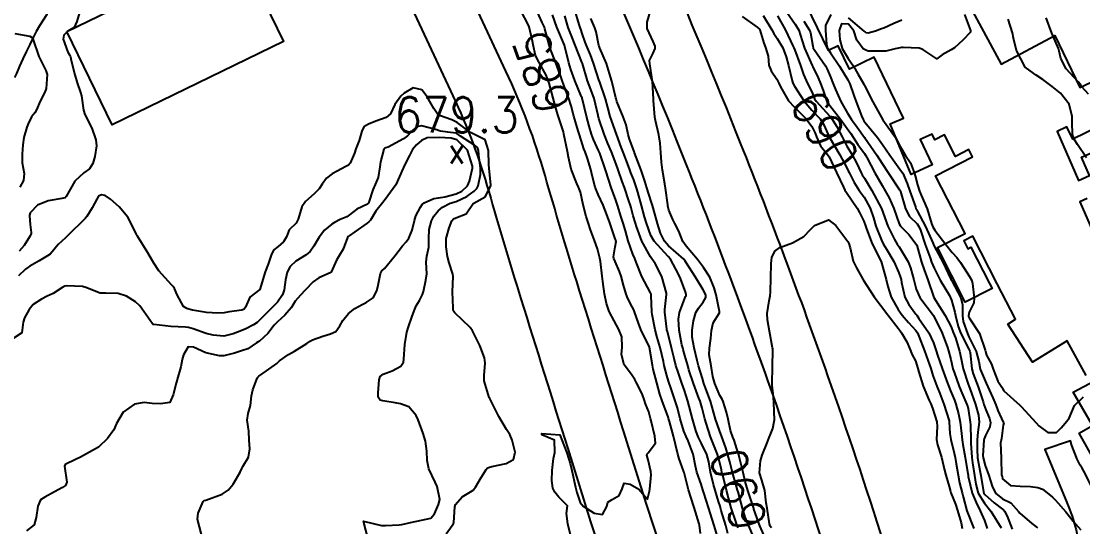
# Model space of a CAD drawing. Header units: metres. Extents: x 298520 to 308411, y 7433745 to 7450750.
# Drawn here: x 301006.2 to 301125.9, y 7443774.1 to 7443831.2 of the extents above; entities that cross this region are included whole.
import ezdxf
from ezdxf.enums import TextEntityAlignment as Align

# ---------------------------------------------------------------- set-up
doc = ezdxf.new("R2010")
doc.units = ezdxf.units.M
doc.header["$LTSCALE"] = 10
doc.linetypes.add('DASHED', pattern=[0.75, 0.5, -0.25])
for name, color, linetype in [('Area Verde e Lazer', 94, 'Continuous'), ('Cotas', 45, 'Continuous'), ('Curvas de Nivel 1m', 11, 'Continuous'), ('Curvas de Nivel 5m', 15, 'Continuous'), ('Edificações', 30, 'Continuous'), ('Pontos Cotados', 45, 'Continuous'), ('Vias Primárias', 230, 'Continuous'), ('Vias Secundárias', 230, 'DASHED')]:
    doc.layers.add(name, color=color, linetype=linetype)
doc.styles.add('Style-STANDARD', font='STANDARD.shx')

# ---------------------------------------------------------------- blocks, each defined once
blk = doc.blocks.new('ELVTXT_45')
at = {"layer": 'Pontos Cotados', "linetype": 'Continuous', "style": 'Style-STANDARD'}
for s, height, p in [('679.3', 4, (0, 4)), ('x', 3, (0, 0))]:
    blk.add_text(s, height=height, dxfattribs=at).set_placement(p, align=Align.MIDDLE_CENTER)

msp = doc.modelspace()

# ---------------------------------------------------------------- linework, layer by layer
at = {"layer": 'Area Verde e Lazer', "elevation": 683.98}
msp.add_lwpolyline([(301244.65, 7444005.75), (301236.08, 7444004.44, 0), (301223.44, 7444002.52, -0.079964), (301213.85, 7444002.6, 0.078577), (301189.51, 7444002.88, -0.017587), (301163.61, 7444000.01, 0.012035), (301150, 7443998.66, 0.378668), (301143.29, 7443991.06, -0.057498), (301138.13, 7443946.2, 0.342844), (301149.93, 7443920.55, 0.077568), (301153.36, 7443919.4, 0.010024), (301179.65, 7443915.45, 0.021064), (301218.07, 7443912.09, 0.035305), (301232.21, 7443912.45, 0.299651), (301239.1, 7443918.01, -0.016754)], format="xyb", dxfattribs=at)
at = {"layer": 'Curvas de Nivel 1m', "flags": 128}
for points, elevation in [([(301082.79, 7443773.37), (301082.68, 7443774.28), (301082.65, 7443774.44), (301082.07, 7443776.29), (301081.7, 7443777.44), (301081.44, 7443778.29), (301080.94, 7443780.24), (301080.93, 7443780.3), (301080.88, 7443780.42), (301080.38, 7443781.79), (301080.25, 7443782.31), (301079.98, 7443783.38), (301079.75, 7443784.32), (301079.3, 7443785.98), (301079.19, 7443786.33), (301079.14, 7443786.51), (301078.96, 7443787.01), (301078.47, 7443788.33), (301078.23, 7443789.09), (301077.88, 7443790.34), (301077.48, 7443791.89), (301077.38, 7443792.35), (301077.06, 7443794.34), (301077.04, 7443794.38), (301076.09, 7443796.36), (301075.81, 7443797.1), (301075.37, 7443798.38), (301075.3, 7443798.58), (301075.1, 7443798.94), (301074.61, 7443799.88), (301074.42, 7443800.38), (301074.13, 7443801.38), (301073.86, 7443802.39), (301073.68, 7443802.93), (301073.16, 7443804.03), (301073.02, 7443804.4), (301073, 7443804.57), (301073.18, 7443805.7), (301073.28, 7443806.31), (301073.26, 7443806.4), (301073.25, 7443806.45), (301073.19, 7443806.61), (301072.56, 7443808.41), (301072.2, 7443809.44), (301071.81, 7443810.41), (301071.25, 7443811.6), (301070.93, 7443812.43), (301070.6, 7443813.76), (301070.44, 7443814.43), (301070.06, 7443815.68), (301069.78, 7443816.44), (301069.65, 7443816.78), (301069.33, 7443817.74), (301069.1, 7443818.45), (301069, 7443818.79), (301068.52, 7443820.46), (301068.21, 7443821.62), (301067.96, 7443822.46), (301067.4, 7443823.96), (301067.2, 7443824.47), (301067.08, 7443824.8), (301066.48, 7443826.48), (301065.86, 7443828.08), (301065.72, 7443828.49), (301065.46, 7443829.49), (301065.26, 7443830.29), (301065.19, 7443830.49), (301064.96, 7443831.02), (301064.25, 7443832.51)], 686), ([(301084.79, 7443772.76), (301084.34, 7443774.26), (301084.12, 7443774.96), (301083.7, 7443776.27), (301083.19, 7443777.94), (301083.08, 7443778.28), (301082.86, 7443778.92), (301082.4, 7443780.28), (301082.24, 7443780.94), (301081.98, 7443782.29), (301081.4, 7443783.81), (301081.17, 7443784.3), (301080.93, 7443784.91), (301080.52, 7443786.31), (301080.19, 7443787.54), (301079.96, 7443788.32), (301079.42, 7443789.9), (301079.27, 7443790.33), (301079.21, 7443790.53), (301079.01, 7443791.18), (301078.7, 7443792.33), (301078.61, 7443792.75), (301078.26, 7443794.34), (301077.92, 7443795.48), (301077.68, 7443796.34), (301077.36, 7443798.08), (301077.33, 7443798.35), (301077.23, 7443800.23), (301077.22, 7443800.35), (301077.12, 7443800.59), (301076.17, 7443802.36), (301075.55, 7443803.98), (301075.39, 7443804.37), (301075.17, 7443804.88), (301074.65, 7443806.38), (301074.33, 7443807.5), (301074.07, 7443808.39), (301073.87, 7443809.04), (301073.44, 7443810.4), (301073.24, 7443810.96), (301072.71, 7443812.41), (301072.46, 7443813.22), (301072.08, 7443814.41), (301071.44, 7443816.29), (301071.39, 7443816.42), (301071.31, 7443816.59), (301070.73, 7443817.83), (301070.51, 7443818.43), (301070.24, 7443819.33), (301069.93, 7443820.44), (301069.49, 7443822.34), (301069.46, 7443822.45), (301069.44, 7443822.51), (301069.38, 7443822.64), (301068.62, 7443824.46), (301068.18, 7443825.71), (301067.96, 7443826.46), (301067.45, 7443828.47), (301066.58, 7443830.48), (301066.1, 7443831.88)], 687), ([(301087.04, 7443773.99), (301086.95, 7443774.23), (301086.81, 7443774.59), (301086.27, 7443776.24), (301085.97, 7443777.37), (301085.75, 7443778.25), (301085.35, 7443779.77), (301085.22, 7443780.25), (301085.16, 7443780.53), (301084.9, 7443781.64), (301084.72, 7443782.26), (301084.6, 7443782.57), (301083.91, 7443784.27), (301083.43, 7443785.79), (301083.3, 7443786.28), (301082.97, 7443787.5), (301082.75, 7443788.28), (301082.63, 7443788.64), (301082.01, 7443790.29), (301081.5, 7443791.81), (301081.36, 7443792.3), (301081.03, 7443793.43), (301080.84, 7443794.1), (301080.79, 7443794.3), (301080.71, 7443794.65), (301080.4, 7443796.31), (301080.32, 7443797.54), (301080.42, 7443798.31), (301081.11, 7443800.11), (301081.18, 7443800.23), (301081.2, 7443800.3), (301081.12, 7443800.63), (301080.48, 7443802.31), (301080.03, 7443803.2), (301079.41, 7443804.33), (301079.17, 7443804.62), (301077.59, 7443806.35), (301077.2, 7443806.98), (301076.7, 7443808.36), (301076.47, 7443809.1), (301076.15, 7443810.36), (301075.74, 7443811.88), (301075.59, 7443812.37), (301075.27, 7443813.26), (301074.96, 7443814.06), (301074.84, 7443814.38), (301074.58, 7443815.09), (301074.08, 7443816.39), (301073.87, 7443816.95), (301073.33, 7443818.4), (301072.62, 7443820.41), (301072.36, 7443821.42), (301072.1, 7443822.41), (301071.4, 7443824.39), (301071.39, 7443824.41), (301071.39, 7443824.44), (301070.73, 7443826.43), (301070.38, 7443827.37), (301069.93, 7443828.44), (301069.8, 7443828.79), (301069.47, 7443829.76), (301069.29, 7443830.26), (301069.23, 7443830.44), (301069.11, 7443830.81), (301068.61, 7443832.45)], 689), ([(301090.11, 7443772.87), (301089.51, 7443774.2), (301088.83, 7443776.1), (301088.8, 7443776.21), (301088.78, 7443776.27), (301088.14, 7443778.22), (301087.85, 7443779.23), (301087.61, 7443780.22), (301087.21, 7443781.91), (301087.13, 7443782.23), (301086.91, 7443782.9), (301086.58, 7443783.89), (301086.46, 7443784.24), (301086.2, 7443784.97), (301085.91, 7443786.25), (301085.75, 7443787.03), (301085.36, 7443788.25), (301085.23, 7443788.51), (301084.98, 7443788.93), (301084.42, 7443790.27), (301084.2, 7443791.08), (301083.99, 7443792.27), (301083.78, 7443793.53), (301083.81, 7443794.27), (301083.98, 7443795.35), (301084.05, 7443796.27), (301084.24, 7443797.11), (301084.93, 7443798.26), (301084.95, 7443798.41), (301084.56, 7443800.27), (301084.33, 7443801.06), (301083.87, 7443802.27), (301083.15, 7443803.39), (301082.47, 7443804.29), (301081.19, 7443805.78), (301080.8, 7443806.31), (301080.36, 7443807.47), (301079.92, 7443808.32), (301079.67, 7443808.78), (301079.23, 7443809.86), (301079.12, 7443810.33), (301079.1, 7443810.46), (301078.86, 7443812.33), (301078.77, 7443812.83), (301078.52, 7443814.34), (301078.4, 7443815.24), (301078.34, 7443816.34), (301078.27, 7443817.39), (301078.1, 7443818.34), (301077.72, 7443819.97), (301077.66, 7443820.35), (301077.51, 7443822.22), (301077.51, 7443822.35), (301077.4, 7443824.35), (301077.07, 7443826.35), (301077.06, 7443826.73), (301077.44, 7443827.49), (301077.7, 7443828.1), (301077.69, 7443828.35), (301077.46, 7443828.88), (301076.78, 7443830.36), (301076.8, 7443831.04), (301077.16, 7443832.35)], 691), ([(301092.52, 7443832.17), (301093.48, 7443830.85), (301093.88, 7443830.15), (301094.27, 7443828.95), (301094.52, 7443828.14), (301095.4, 7443826.15), (301095.41, 7443826.13), (301095.42, 7443826.1), (301096.07, 7443824.79), (301096.35, 7443824.13), (301096.62, 7443823.35), (301097.06, 7443822.11), (301097.38, 7443821.64), (301098.6, 7443820.1), (301099.34, 7443819.04), (301099.74, 7443818.49), (301100.02, 7443818.08), (301100.53, 7443817.27), (301101.31, 7443816.22), (301101.41, 7443816.06), (301101.56, 7443815.8), (301102.46, 7443814.05), (301103.27, 7443812.64), (301103.62, 7443812.04), (301104.07, 7443811.22), (301104.62, 7443810.03), (301105.22, 7443808.31), (301105.3, 7443808.11), (301105.37, 7443808.02), (301106.28, 7443807.08), (301107.14, 7443805.99), (301107.19, 7443805.88), (301107.74, 7443803.98), (301108.04, 7443803.09), (301108.43, 7443801.98), (301109.11, 7443799.97), (301110.41, 7443797.96), (301111.08, 7443796.68), (301111.27, 7443796.15), (301111.35, 7443795.95), (301111.56, 7443795.45), (301112.02, 7443793.94), (301112.19, 7443793.08), (301112.42, 7443791.93), (301113, 7443790.21), (301113.11, 7443789.92), (301113.18, 7443789.73), (301113.81, 7443787.91), (301114.17, 7443786.7), (301114.23, 7443785.91), (301114.07, 7443784.78), (301114, 7443783.91), (301113.99, 7443782.83), (301114.05, 7443781.91), (301114.31, 7443780.48), (301114.41, 7443779.9), (301114.7, 7443778.06), (301114.74, 7443777.9), (301114.85, 7443777.74), (301115.93, 7443776.8), (301116.84, 7443776.1), (301116.97, 7443776.01), (301117.09, 7443775.88), (301117.39, 7443775.31), (301117.95, 7443773.86)], 688), ([(301097.5, 7443831.92), (301096.91, 7443830.69), (301096.89, 7443830.12), (301097.01, 7443828.56), (301097.14, 7443828.11), (301097.45, 7443827.6), (301098.46, 7443826.1), (301099.41, 7443824.54), (301099.56, 7443824.25), (301099.63, 7443824.09), (301100.09, 7443822.78), (301100.37, 7443822.08), (301100.95, 7443820.47), (301101.15, 7443820.06), (301101.23, 7443819.94), (301101.35, 7443819.79), (301102.75, 7443818.05), (301103.32, 7443817.25), (301104.15, 7443816.03), (301105.29, 7443814.48), (301105.48, 7443814.22), (301105.6, 7443814.02), (301106.11, 7443812.84), (301106.4, 7443812), (301107.03, 7443810.2), (301107.1, 7443809.99), (301107.15, 7443809.9), (301107.23, 7443809.78), (301108.18, 7443807.98), (301109, 7443806.17), (301109.07, 7443805.97), (301109.19, 7443805.71), (301110.13, 7443803.96), (301111.04, 7443802.05), (301111.1, 7443801.95), (301111.14, 7443801.87), (301112.16, 7443799.93), (301112.34, 7443799.16), (301112.35, 7443797.93), (301112.44, 7443797.28), (301112.9, 7443795.92), (301113.07, 7443795.56), (301113.9, 7443793.91), (301114.18, 7443792.76), (301114.35, 7443791.91), (301115, 7443790.3), (301115.2, 7443789.9), (301115.78, 7443788.68), (301116.09, 7443787.88), (301116.34, 7443787.25), (301116.95, 7443785.92), (301116.98, 7443785.87), (301116.99, 7443785.84), (301116.95, 7443785.58), (301116.74, 7443784.06), (301116.69, 7443783.87), (301116.63, 7443783.59), (301116.7, 7443781.87), (301116.76, 7443779.98), (301116.8, 7443779.87), (301116.81, 7443779.81), (301116.87, 7443779.51), (301117.76, 7443778.76), (301118.86, 7443778.71), (301120.03, 7443778.67), (301120.86, 7443778.53), (301121.38, 7443778.34), (301122.1, 7443777.81), (301122.5, 7443777.45), (301122.85, 7443777.12), (301124, 7443775.79), (301124.82, 7443774.73), (301125.7, 7443773.77)], 686), ([(301085.9, 7443773.35), (301085.66, 7443774.25), (301085.14, 7443775.94), (301085.04, 7443776.26), (301085, 7443776.42), (301084.84, 7443776.97), (301084.44, 7443778.26), (301084.25, 7443778.88), (301083.91, 7443780.27), (301083.74, 7443781.43), (301083.5, 7443782.27), (301082.92, 7443783.51), (301082.52, 7443784.28), (301082.26, 7443784.96), (301081.89, 7443786.29), (301081.54, 7443787.73), (301081.38, 7443788.3), (301080.99, 7443789.49), (301080.71, 7443790.3), (301080.27, 7443791.56), (301080.03, 7443792.31), (301079.82, 7443793.11), (301079.54, 7443794.32), (301079.07, 7443796.14), (301079.02, 7443796.33), (301079.01, 7443796.4), (301078.78, 7443798.33), (301078.78, 7443798.65), (301078.98, 7443800.33), (301078.98, 7443800.47), (301078.43, 7443802.34), (301077.67, 7443803.84), (301077.31, 7443804.35), (301077.17, 7443804.56), (301076.18, 7443806.36), (301075.57, 7443808.01), (301075.46, 7443808.37), (301075.22, 7443809.22), (301074.97, 7443810.11), (301074.89, 7443810.38), (301074.72, 7443810.9), (301074.22, 7443812.39), (301073.97, 7443813.09), (301073.51, 7443814.4), (301073.29, 7443815.02), (301072.76, 7443816.41), (301072.35, 7443817.38), (301071.94, 7443818.41), (301071.35, 7443820.17), (301071.29, 7443820.36), (301071.27, 7443820.42), (301071.25, 7443820.53), (301070.8, 7443822.43), (301070.42, 7443823.46), (301070.04, 7443824.44), (301069.49, 7443826.39), (301069.47, 7443826.45), (301069.46, 7443826.48), (301069.43, 7443826.54), (301068.67, 7443828.46), (301068.33, 7443829.33), (301067.88, 7443830.46), (301067.49, 7443831.79)], 688), ([(301087.5, 7443831.7), (301089.2, 7443830.49), (301089.47, 7443830.26), (301089.5, 7443830.21), (301089.94, 7443828.68), (301090.14, 7443828.2), (301090.43, 7443827.21), (301090.52, 7443826.19), (301090.78, 7443825.55), (301091.41, 7443824.61), (301091.63, 7443824.18), (301091.82, 7443823.75), (301092.72, 7443822.17), (301093.37, 7443821.5), (301094.71, 7443820.15), (301095.34, 7443819.27), (301095.75, 7443818.54), (301095.9, 7443818.13), (301096.32, 7443817.12), (301097.13, 7443816.11), (301097.31, 7443815.86), (301098.14, 7443814.1), (301098.92, 7443812.44), (301099.09, 7443812.09), (301099.26, 7443811.84), (301100.48, 7443810.07), (301100.75, 7443809.59), (301101.22, 7443808.6), (301101.42, 7443808.06), (301101.52, 7443807.75), (301102.16, 7443806.05), (301103.16, 7443804.04), (301103.75, 7443802.03), (301103.93, 7443801.24), (301104.32, 7443800.03), (301105.1, 7443798.62), (301105.35, 7443798.27), (301105.54, 7443798.01), (301106.24, 7443797.16), (301107.08, 7443796.25), (301107.26, 7443795.99), (301107.43, 7443795.63), (301108.06, 7443793.98), (301108.63, 7443792.37), (301108.76, 7443791.97), (301109.01, 7443791.2), (301109.45, 7443789.97), (301109.78, 7443789.16), (301110.26, 7443787.96), (301110.84, 7443786.07), (301110.86, 7443785.95), (301110.93, 7443784.62), (301111.03, 7443783.95), (301111.4, 7443782.43), (301111.51, 7443781.94), (301111.63, 7443781.2), (301111.85, 7443779.94), (301112.02, 7443779.08), (301112.3, 7443777.93), (301112.42, 7443777.49), (301112.82, 7443775.92), (301112.83, 7443775.9), (301113.61, 7443773.91)], 691), ([(301091.5, 7443831.77), (301092.4, 7443830.17), (301093.23, 7443828.39), (301093.33, 7443828.16), (301093.45, 7443827.89), (301094.07, 7443826.15), (301094.42, 7443825.15), (301094.87, 7443824.15), (301095.39, 7443823.11), (301095.67, 7443822.42), (301095.85, 7443822.13), (301097.36, 7443820.48), (301097.66, 7443820.11), (301098.13, 7443819.32), (301098.76, 7443818.1), (301099.32, 7443817.05), (301099.68, 7443816.45), (301099.91, 7443816.08), (301100.41, 7443815.19), (301100.91, 7443814.07), (301101.04, 7443813.82), (301101.28, 7443813.44), (301102.12, 7443812.05), (301103.23, 7443810.04), (301103.94, 7443808.03), (301104.69, 7443806.53), (301104.99, 7443806.02), (301105.19, 7443805.7), (301106.21, 7443804), (301106.5, 7443803.35), (301106.87, 7443801.99), (301107.13, 7443800.94), (301107.55, 7443799.99), (301109.09, 7443797.97), (301110.04, 7443795.96), (301110.65, 7443794.35), (301110.78, 7443793.95), (301111.03, 7443792.99), (301111.22, 7443792.14), (301111.27, 7443791.95), (301111.39, 7443791.57), (301111.98, 7443789.94), (301112.27, 7443789.22), (301112.85, 7443787.92), (301112.88, 7443787.83), (301112.97, 7443787.45), (301113.22, 7443785.92), (301113.24, 7443785.62), (301113.28, 7443783.92), (301113.29, 7443783.54), (301113.4, 7443781.92), (301113.47, 7443781.33), (301113.7, 7443779.91), (301113.84, 7443778.93), (301114.13, 7443777.91), (301114.84, 7443776.76), (301115.53, 7443775.89), (301116.71, 7443773.98)], 689), ([(301094.46, 7443831.17), (301095.08, 7443830.14), (301095.19, 7443829.86), (301095.46, 7443828.36), (301095.52, 7443828.13), (301095.62, 7443827.96), (301096.88, 7443826.12), (301097.07, 7443825.76), (301097.41, 7443824.96), (301097.78, 7443824.11), (301098.04, 7443823.46), (301098.62, 7443822.1), (301099.36, 7443820.79), (301099.83, 7443820.08), (301100.47, 7443819.2), (301101.3, 7443818.06), (301101.32, 7443818.04), (301101.33, 7443818.02), (301102.69, 7443816.05), (301103.29, 7443815.11), (301103.99, 7443814.03), (301105.26, 7443812.13), (301105.3, 7443812.06), (301105.31, 7443812.02), (301105.34, 7443811.94), (301105.93, 7443810.01), (301106.36, 7443809.14), (301107.22, 7443808.29), (301107.44, 7443807.99), (301107.6, 7443807.6), (301108.15, 7443805.98), (301108.69, 7443804.45), (301108.86, 7443803.97), (301109.16, 7443803.29), (301109.84, 7443801.96), (301110.87, 7443800.2), (301111, 7443799.95), (301111.11, 7443799.7), (301111.49, 7443798.34), (301111.57, 7443797.94), (301111.86, 7443796.72), (301112.16, 7443795.93), (301113.05, 7443794.17), (301113.17, 7443793.92), (301113.21, 7443793.75), (301113.4, 7443791.92), (301113.54, 7443791.39), (301114.1, 7443789.91), (301114.67, 7443788.21), (301114.77, 7443787.9), (301114.97, 7443787.32), (301115.38, 7443786.32), (301115.5, 7443785.89), (301115.44, 7443785.4), (301114.93, 7443784.43), (301114.78, 7443784.04), (301114.76, 7443783.9), (301114.65, 7443782.15), (301114.67, 7443781.9), (301114.89, 7443781.03), (301115.32, 7443779.89), (301115.69, 7443778.71), (301116.06, 7443777.89), (301116.85, 7443777.26), (301117.79, 7443776.82), (301118.67, 7443775.85), (301118.83, 7443775.63), (301120.17, 7443774.48), (301120.81, 7443773.98)], 687), ([(301105.49, 7443831.27), (301104.61, 7443830.91), (301103.48, 7443830.39), (301103.22, 7443830.3), (301102.55, 7443830.05), (301101.7, 7443829.83), (301101.47, 7443829.84), (301101.36, 7443829.95), (301101.27, 7443830.06), (301099.49, 7443831.53)], 686), ([(301126.57, 7443822.94), (301125.81, 7443823.77), (301125.64, 7443824.01), (301125.41, 7443824.32), (301124.03, 7443825.79), (301123.44, 7443826.96), (301123.26, 7443827.8), (301123.16, 7443828.1), (301122.43, 7443829.81), (301121.79, 7443831.53)], 686), ([(301005.46, 7443829.76), (301007.15, 7443829.49), (301007.45, 7443829.3), (301007.52, 7443829.18), (301007.55, 7443829.08), (301008.19, 7443827.17), (301008.98, 7443825.59), (301009.11, 7443825.16), (301008.99, 7443823.56), (301008.86, 7443823.17), (301008.33, 7443822.14), (301007.91, 7443821.18), (301007.72, 7443820.82), (301007.35, 7443820.36), (301006.96, 7443819.57), (301006.84, 7443819.19), (301006.49, 7443818.03), (301006.37, 7443817.2), (301006.32, 7443816.18), (301006.32, 7443815.2), (301006.51, 7443813.97), (301006.44, 7443813.2), (301006.03, 7443812.42)], 686), ([(301054.1, 7443773.32), (301054.81, 7443774.25), (301054.95, 7443774.47), (301054.98, 7443774.61), (301055.08, 7443776.36), (301055.17, 7443776.61), (301055.94, 7443777.5), (301056.85, 7443778.05), (301057.18, 7443778.26), (301057.41, 7443778.58), (301057.95, 7443779.5), (301058.64, 7443780.57), (301058.74, 7443780.72), (301058.89, 7443780.81), (301059.25, 7443780.93), (301060.89, 7443781.27), (301061.72, 7443781.7), (301061.91, 7443782.53), (301061.58, 7443783.87), (301061.28, 7443784.54), (301060.93, 7443785.09), (301060.07, 7443786.55), (301059.7, 7443787.3), (301059.03, 7443788.57), (301058.97, 7443788.69), (301058.42, 7443790.58), (301058.39, 7443791.19), (301058.52, 7443792.58), (301058.43, 7443793.17), (301057.92, 7443794.58), (301057.07, 7443796.24), (301056.81, 7443796.59), (301055.09, 7443798.25), (301054.93, 7443798.45), (301054.9, 7443798.61), (301054.9, 7443798.81), (301054.82, 7443800.61), (301054.89, 7443802.36), (301054.86, 7443802.61), (301054.44, 7443803.91), (301054.28, 7443804.62), (301054.1, 7443805.71), (301054.1, 7443806.63), (301054.44, 7443807.86), (301054.74, 7443808.62), (301054.95, 7443808.88), (301055.22, 7443808.99), (301056.39, 7443809.43), (301057.16, 7443810.59), (301057.21, 7443810.63), (301057.24, 7443810.65), (301058.5, 7443811.33), (301059.16, 7443812.57), (301059.17, 7443812.67), (301058.95, 7443814.57), (301058.92, 7443814.94), (301058.89, 7443816.57), (301058.51, 7443817.76), (301057.33, 7443818.37), (301056.88, 7443818.59), (301055.34, 7443819.72), (301054.75, 7443820.03), (301053.35, 7443820.54), (301053.19, 7443820.64), (301052.71, 7443821.3), (301051.96, 7443822.65), (301051.39, 7443823.43), (301050.41, 7443823.65), (301049.39, 7443823.05), (301048.99, 7443822.69), (301048.32, 7443821.75), (301047.83, 7443820.7), (301047.35, 7443820.3), (301046.2, 7443819.87), (301045.35, 7443819.54), (301044.85, 7443819.23), (301044.61, 7443818.74), (301044.3, 7443817.72), (301043.94, 7443816.75), (301043.79, 7443816.27), (301043.29, 7443815.13), (301043.11, 7443814.93), (301042.81, 7443814.76), (301041.81, 7443814.25), (301041.27, 7443813.95), (301040.61, 7443813.45), (301040.15, 7443812.79), (301039.8, 7443812.25), (301039.25, 7443811.68), (301038.24, 7443810.82), (301037.83, 7443810.22), (301037.44, 7443808.83), (301037.21, 7443808.36), (301036.41, 7443807.62), (301036.1, 7443806.84), (301035.76, 7443806.27), (301035.18, 7443805.74), (301034.68, 7443805.35), (301034.43, 7443804.86), (301034.03, 7443803.75), (301033.69, 7443802.87), (301033.12, 7443800.88), (301031.97, 7443800.03), (301031.48, 7443798.9), (301031.32, 7443798.66), (301031.09, 7443798.56), (301029.65, 7443798.35), (301029.09, 7443798.24), (301028.36, 7443798.21), (301027.09, 7443798.29), (301025.52, 7443798.54), (301025.09, 7443798.66), (301024.86, 7443798.74), (301024.51, 7443798.98), (301023.8, 7443800.3), (301023.5, 7443800.99), (301023.34, 7443801.21), (301023.13, 7443801.43), (301021.71, 7443803.01), (301021.15, 7443803.86), (301020.49, 7443805.03), (301019.31, 7443806.92), (301019.23, 7443807.04), (301019.19, 7443807.11), (301018.56, 7443808.41), (301018.2, 7443809.06), (301017.23, 7443810.23), (301016.26, 7443811.08), (301015.65, 7443811.49), (301015.25, 7443811.57), (301014.92, 7443811.42), (301014.71, 7443811.1), (301014.21, 7443810.11), (301013.61, 7443809.11), (301013.42, 7443808.9), (301013.21, 7443808.71), (301011.61, 7443807.13), (301011.19, 7443806.73), (301010.36, 7443805.97), (301009.7, 7443805.15), (301009.45, 7443804.88), (301009.17, 7443804.68), (301008.22, 7443804.11), (301007.15, 7443803.52), (301006.94, 7443803.39), (301006.69, 7443803.19), (301005.89, 7443802.44)], 684), ([(301045.32, 7443772.72), (301044.81, 7443774.73), (301046.81, 7443774.25), (301047.26, 7443774.25), (301048.81, 7443774.32), (301049.11, 7443774.38), (301050.43, 7443774.67), (301050.81, 7443774.73), (301052.38, 7443775.08), (301052.82, 7443775.57), (301053.26, 7443776.63), (301053.4, 7443777.19), (301053.11, 7443778.64), (301052.86, 7443779.14), (301052.17, 7443780.65), (301051.97, 7443781.58), (301051.94, 7443782.65), (301051.79, 7443783.77), (301051.54, 7443784.65), (301050.95, 7443786.18), (301050.73, 7443786.66), (301049.92, 7443787.64), (301048.97, 7443788), (301048.37, 7443788.1), (301046.97, 7443788.31), (301046.67, 7443788.41), (301046.46, 7443788.72), (301046.46, 7443789.23), (301046.57, 7443790.71), (301046.66, 7443791.06), (301047.01, 7443791.35), (301048.01, 7443791.7), (301049.02, 7443792.25), (301049.3, 7443792.69), (301049.35, 7443793.01), (301049.45, 7443794.68), (301049.69, 7443796.06), (301049.86, 7443796.68), (301050.29, 7443797.88), (301050.58, 7443798.67), (301050.73, 7443799.03), (301051.11, 7443799.64), (301051.46, 7443800.32), (301051.56, 7443800.66), (301051.84, 7443801.95), (301051.93, 7443802.65), (301051.85, 7443803.96), (301051.94, 7443804.65), (301052.17, 7443805.66), (301052.15, 7443806.65), (301052.19, 7443807.66), (301052.45, 7443808.65), (301052.72, 7443809.15), (301053.23, 7443809.77), (301053.69, 7443810.18), (301054.56, 7443810.62), (301055.25, 7443810.83), (301056.46, 7443811.38), (301057.26, 7443812), (301057.56, 7443812.29), (301057.72, 7443812.59), (301057.99, 7443813.87), (301057.98, 7443814.58), (301057.81, 7443816.09), (301057.78, 7443816.58), (301057.66, 7443816.93), (301057.32, 7443817.19), (301055.73, 7443818.2), (301055.33, 7443818.49), (301055.25, 7443818.53), (301054.31, 7443818.63), (301053.47, 7443818.77), (301053.33, 7443818.81), (301053.06, 7443818.92), (301051.34, 7443819.37), (301050.77, 7443819.24), (301050.18, 7443818.67), (301049.77, 7443818.24), (301049.32, 7443817.88), (301047.58, 7443816.97), (301047.31, 7443816.86), (301047.21, 7443816.82), (301047.08, 7443816.71), (301046.7, 7443815.31), (301046.65, 7443814.72), (301046.45, 7443813.54), (301046.11, 7443812.72), (301045.84, 7443812.14), (301045.4, 7443810.73), (301045.35, 7443810.62), (301045.24, 7443810.52), (301044.04, 7443809.94), (301043.22, 7443809.32), (301042.9, 7443809.08), (301042.16, 7443808.77), (301041.52, 7443808.46), (301041.21, 7443808.27), (301040.4, 7443807.59), (301039.79, 7443806.79), (301039.56, 7443806.43), (301039.18, 7443805.79), (301038.78, 7443805.19), (301038.32, 7443804.81), (301037.16, 7443804.08), (301036.52, 7443803.47), (301036.17, 7443802.84), (301035.99, 7443801.99), (301035.86, 7443800.84), (301035.67, 7443800.29), (301035.1, 7443799.47), (301034.8, 7443799.15), (301034.5, 7443798.86), (301033.08, 7443797.42), (301032.79, 7443797.16), (301032.38, 7443796.89), (301031.51, 7443796.45), (301031.07, 7443796.26), (301030.1, 7443795.87), (301029.06, 7443795.62), (301027.85, 7443795.73), (301027.06, 7443795.94), (301025.57, 7443796.46), (301025.07, 7443796.59), (301024.71, 7443796.62), (301023.07, 7443796.72), (301021.16, 7443796.93), (301021.07, 7443796.95), (301020.99, 7443797.02), (301020.72, 7443797.38), (301019.56, 7443799.04), (301019.1, 7443799.48), (301018.05, 7443800.12), (301017.11, 7443800.45), (301015.72, 7443800.48), (301015.11, 7443800.49), (301013.48, 7443801.11), (301013.12, 7443801.23), (301011.3, 7443801.31), (301011.12, 7443801.27), (301011.04, 7443801.23), (301010.88, 7443801.14), (301009.81, 7443800.45), (301009.11, 7443800.12), (301008.48, 7443799.79), (301007.54, 7443799.18), (301007.09, 7443798.65), (301006.57, 7443797.7), (301006.43, 7443797.2), (301006.28, 7443795.98), (301005.05, 7443795.21)], 683), ([(301026.51, 7443773.23), (301026.09, 7443774.96), (301026.15, 7443775.63), (301026.73, 7443776.95), (301026.77, 7443777.02), (301026.83, 7443777.07), (301027, 7443777.11), (301028.84, 7443777.79), (301029.52, 7443778.24), (301030.09, 7443778.91), (301030.37, 7443779.39), (301030.87, 7443780.26), (301031.08, 7443780.7), (301031.19, 7443780.9), (301031.82, 7443781.96), (301031.97, 7443782.89), (301031.91, 7443783.89), (301031.85, 7443784.89), (301031.69, 7443786.15), (301031.78, 7443786.89), (301032.07, 7443787.78), (301032.17, 7443788.89), (301032.31, 7443789.56), (301032.8, 7443790.88), (301032.87, 7443791.01), (301033.01, 7443791.12), (301033.86, 7443791.72), (301035.02, 7443792.53), (301035.18, 7443792.69), (301035.33, 7443792.85), (301036.33, 7443793.54), (301037.03, 7443793.93), (301038.39, 7443794.81), (301038.78, 7443795.07), (301039.05, 7443795.2), (301040.21, 7443795.63), (301041.06, 7443795.88), (301041.69, 7443796.14), (301042.14, 7443796.77), (301042.45, 7443797.39), (301043.09, 7443798.19), (301043.8, 7443798.75), (301044.63, 7443799.21), (301045.1, 7443799.41), (301045.88, 7443799.96), (301046.29, 7443800.72), (301046.46, 7443801.39), (301046.72, 7443802.71), (301046.88, 7443802.98), (301047.15, 7443803.27), (301048.32, 7443804.69), (301048.69, 7443805.17), (301049.18, 7443805.8), (301049.6, 7443806.26), (301049.89, 7443806.67), (301050.27, 7443807.6), (301050.53, 7443808.67), (301050.69, 7443809.2), (301051.24, 7443810.17), (301051.43, 7443810.47), (301051.64, 7443810.66), (301052.74, 7443811.15), (301053.25, 7443811.25), (301053.98, 7443811.36), (301055.25, 7443811.67), (301055.89, 7443811.97), (301056.52, 7443812.6), (301056.76, 7443813.11), (301057.07, 7443814.59), (301057.08, 7443814.8), (301056.52, 7443816.6), (301055.32, 7443817.76), (301054.68, 7443817.97), (301053.33, 7443818.05), (301051.97, 7443818.01), (301051.32, 7443817.72), (301050.77, 7443817.21), (301050.33, 7443816.67), (301049.97, 7443816.01), (301049.31, 7443814.68), (301049.31, 7443814.66), (301049.28, 7443814.57), (301048.45, 7443812.69), (301047.25, 7443811.04), (301047.1, 7443810.85), (301046.99, 7443810.71), (301046.2, 7443809.74), (301045.57, 7443808.73), (301045.41, 7443808.53), (301045.21, 7443808.39), (301043.83, 7443807.38), (301043.19, 7443806.95), (301043.08, 7443806.87), (301043, 7443806.76), (301042.5, 7443805.44), (301042.1, 7443804.77), (301041.74, 7443804.19), (301041.14, 7443802.85), (301041.11, 7443802.81), (301041.05, 7443802.78), (301039.74, 7443802.19), (301039.13, 7443801.77), (301038.23, 7443800.81), (301037.69, 7443800.25), (301037.1, 7443799.57), (301036.82, 7443799.11), (301036.64, 7443798.83), (301035.92, 7443798), (301035.08, 7443797.23), (301034.73, 7443796.86), (301033.99, 7443795.93), (301033.05, 7443795.07), (301032.92, 7443795), (301032.72, 7443794.88), (301031.75, 7443794.18), (301031.04, 7443793.96), (301030.24, 7443793.71), (301029.03, 7443793.42), (301028.55, 7443793.41), (301027.03, 7443793.74), (301025.64, 7443794.37), (301025.04, 7443794.43), (301024.5, 7443793.51), (301024.36, 7443792.98), (301024.21, 7443792.18), (301023.87, 7443790.99), (301023.67, 7443790.31), (301023.33, 7443788.99), (301022.96, 7443788.15), (301021.92, 7443787.97), (301020.96, 7443788.03), (301020.05, 7443788.12), (301018.96, 7443787.96), (301017.7, 7443787.06), (301016.94, 7443785.76), (301016.65, 7443785.07), (301015.92, 7443784.07), (301014.9, 7443783.09), (301012.89, 7443781.97), (301012.3, 7443781.71), (301011.15, 7443781.14), (301011.07, 7443780.95), (301011.35, 7443779.14), (301011.2, 7443778.78), (301010.85, 7443778.54), (301009.96, 7443778.04), (301008.84, 7443777.46), (301008.37, 7443777.17), (301008.08, 7443776.43), (301007.87, 7443775.17), (301007.64, 7443774.34), (301006.79, 7443773.65)], 682), ([(301090.8, 7443773.98), (301090.64, 7443774.19), (301090.57, 7443774.43), (301090.31, 7443776.2), (301090.22, 7443776.81), (301090.07, 7443778.2), (301089.7, 7443779.38), (301089.45, 7443780.2), (301089.56, 7443781.54), (301089.76, 7443782.2), (301090.3, 7443783.58), (301090.53, 7443784.19), (301090.66, 7443784.45), (301090.94, 7443785.22), (301091.12, 7443786.01), (301091.13, 7443786.18), (301091.07, 7443788.09), (301091.06, 7443788.18), (301090.98, 7443789.13), (301090.9, 7443790.09), (301090.9, 7443790.18), (301090.9, 7443790.27), (301090.92, 7443792.18), (301090.95, 7443794.09), (301090.94, 7443794.18), (301090.91, 7443794.32), (301090.57, 7443796.19), (301090.35, 7443797.46), (301090.31, 7443798.19), (301090.53, 7443799.61), (301090.64, 7443800.19), (301090.69, 7443800.61), (301090.74, 7443802.19), (301090.77, 7443803.8), (301090.79, 7443804.19), (301090.84, 7443804.51), (301091.18, 7443805.2), (301091.74, 7443805.62), (301093.19, 7443806.16), (301094.47, 7443806.88), (301095.21, 7443807.67), (301095.65, 7443808.13), (301097.22, 7443808.74), (301098.05, 7443808.1), (301099.2, 7443806.59), (301099.4, 7443806.29), (301099.51, 7443806.09), (301099.69, 7443805.58), (301100.03, 7443804.08), (301100.41, 7443803.32), (301101.1, 7443802.06), (301101.14, 7443801.98), (301102.38, 7443800.05), (301103.1, 7443799.13), (301103.92, 7443798.03), (301105.08, 7443796.51), (301105.3, 7443796.24), (301105.48, 7443796.01), (301106.06, 7443795), (301106.47, 7443794), (301106.64, 7443793.6), (301107.03, 7443792.83), (301107.32, 7443791.99), (301107.43, 7443791.57), (301107.9, 7443789.98), (301108.58, 7443788.37), (301108.77, 7443787.97), (301108.97, 7443787.5), (301109.45, 7443785.97), (301109.5, 7443785.41), (301109.41, 7443783.97), (301109.52, 7443783.36), (301109.97, 7443781.96), (301110.32, 7443780.51), (301110.47, 7443779.95), (301110.86, 7443778.65), (301111, 7443778.1), (301111.05, 7443777.95), (301111.55, 7443776.65), (301111.79, 7443775.94), (301112.2, 7443774.54), (301112.3, 7443773.93)], 692)]:
    msp.add_lwpolyline(points, dxfattribs=dict(at, elevation=elevation))
at = {"layer": 'Curvas de Nivel 5m', "flags": 128}
for points, elevation in [([(301012.89, 7443832.51), (301012.47, 7443831.13), (301012.15, 7443830.46), (301011.47, 7443830.03), (301011.01, 7443829.6), (301010.93, 7443829.15), (301011.44, 7443827.69), (301011.65, 7443827.36), (301011.76, 7443827.14), (301011.84, 7443826.72), (301012.25, 7443825.13), (301012.49, 7443824.22), (301012.89, 7443823.12), (301013, 7443822.73), (301013.21, 7443821.11), (301013.36, 7443820.62), (301014.17, 7443819.1), (301014.62, 7443817.79), (301014.68, 7443817.1), (301014.5, 7443815.89), (301014.29, 7443815.1), (301013.88, 7443814.5), (301013.27, 7443814.06), (301012.23, 7443813.13), (301011.25, 7443811.37), (301011.14, 7443811.25), (301010.78, 7443811.14), (301009.46, 7443810.93), (301009.24, 7443810.89), (301008.02, 7443810.39), (301007.22, 7443809.55), (301007.12, 7443809.28), (301007.12, 7443809.19), (301007.2, 7443808.23), (301007.33, 7443807.33), (301007.31, 7443807.19), (301007.19, 7443806.96), (301006.53, 7443805.84), (301005.98, 7443805.2)], 685), ([(301068.19, 7443773.06), (301067.84, 7443774.46), (301067.68, 7443775.6), (301067.81, 7443776.46), (301066.84, 7443777.47), (301066.38, 7443778.01), (301066.15, 7443778.48), (301066.03, 7443779.32), (301066.06, 7443780.48), (301066.21, 7443781.8), (301066.37, 7443782.48), (301066.34, 7443783.9), (301064.92, 7443784.47), (301064.89, 7443784.5), (301064.89, 7443784.54), (301064.92, 7443784.63), (301066.92, 7443784.47), (301067.71, 7443782.46), (301068.09, 7443781.26), (301068.29, 7443780.46), (301068.72, 7443778.58), (301068.75, 7443778.45), (301068.85, 7443777.97), (301069.23, 7443776.84), (301069.55, 7443776.44), (301070.82, 7443775.65), (301071.73, 7443775.5), (301072.24, 7443776.41), (301072.35, 7443776.89), (301072.84, 7443777.2), (301073.61, 7443777.63), (301073.96, 7443778.39), (301074.2, 7443779.05), (301074.86, 7443778.92), (301075.85, 7443778.37), (301076.31, 7443777.82), (301076.84, 7443777.21), (301077.06, 7443778.14), (301077.09, 7443778.35), (301077.23, 7443779.99), (301077.21, 7443780.35), (301076.9, 7443781.67), (301076.73, 7443782.18), (301076.78, 7443782.35), (301076.9, 7443782.46), (301077.73, 7443783.53), (301077.65, 7443784.34), (301077.22, 7443786.07), (301077.16, 7443786.35), (301076.96, 7443787.09), (301076.61, 7443788), (301076.5, 7443788.36), (301076.24, 7443789.11), (301075.59, 7443790.37), (301075.38, 7443790.75), (301075.01, 7443791.29), (301074.18, 7443792.39), (301073.88, 7443793.55), (301073.97, 7443794.39), (301073.92, 7443795.53), (301073.59, 7443796.39), (301073.08, 7443797.36), (301072.5, 7443798.41), (301072.2, 7443799.31), (301071.96, 7443800.41), (301071.77, 7443801.78), (301071.71, 7443802.41), (301071.52, 7443804.05), (301071.46, 7443804.42), (301071.18, 7443805.49), (301070.83, 7443806.43), (301070.41, 7443807.64), (301070.14, 7443808.44), (301069.9, 7443809.12), (301069.58, 7443810.44), (301069.25, 7443811.89), (301069.06, 7443812.45), (301068.86, 7443812.86), (301068.22, 7443814.46), (301067.93, 7443815.83), (301067.81, 7443816.47), (301067.4, 7443818.4), (301067.39, 7443818.47), (301067.34, 7443818.68), (301066.75, 7443820.48), (301066.5, 7443821.34), (301066.17, 7443822.48), (301065.72, 7443824.17), (301065.63, 7443824.49), (301065.41, 7443825.06), (301064.6, 7443826.5), (301064.21, 7443827.28), (301063.94, 7443828.51), (301063.86, 7443828.92), (301063.49, 7443830.52), (301063.47, 7443830.55), (301062.46, 7443832.53)], 685), ([(301089.88, 7443831.82), (301090.83, 7443830.19), (301091.07, 7443829.78), (301091.46, 7443829.2), (301092.07, 7443828.17), (301092.47, 7443827.14), (301092.71, 7443826.17), (301093.13, 7443824.44), (301093.23, 7443824.16), (301093.4, 7443823.84), (301094.5, 7443822.15), (301095.37, 7443821.13), (301096.28, 7443820.13), (301096.7, 7443819.47), (301097.32, 7443818.11), (301098.5, 7443816.1), (301099.29, 7443814.62), (301099.47, 7443814.27), (301099.56, 7443814.09), (301100.14, 7443812.95), (301100.71, 7443812.07), (301101.25, 7443811.31), (301101.94, 7443810.05), (301102.3, 7443808.97), (301102.58, 7443808.05), (301103.2, 7443806.46), (301103.41, 7443806.04), (301103.78, 7443805.44), (301104.59, 7443804.03), (301105.15, 7443802.78), (301105.36, 7443802.23), (301105.42, 7443802.02), (301105.48, 7443801.67), (301105.85, 7443800.01), (301106.29, 7443799.19), (301107.09, 7443798.11), (301107.18, 7443797.99), (301107.44, 7443797.63), (301108.54, 7443795.98), (301109.06, 7443794.88), (301109.36, 7443793.97), (301109.51, 7443793.49), (301110.05, 7443791.96), (301110.65, 7443790.3), (301110.79, 7443789.95), (301110.99, 7443789.47), (301111.44, 7443788.4), (301111.61, 7443787.94), (301111.89, 7443786.86), (301112.07, 7443785.93), (301112.23, 7443784.63), (301112.32, 7443783.93), (301112.4, 7443783.41), (301112.63, 7443781.92), (301112.88, 7443780.53), (301112.99, 7443779.92), (301113, 7443779.79), (301113.44, 7443777.91), (301113.88, 7443776.87), (301114.35, 7443775.9), (301114.82, 7443774.81), (301115.14, 7443773.9)], 690), ([(301112.57, 7443831.93), (301113.26, 7443830.13), (301113.24, 7443829.92), (301112.37, 7443829.03), (301111.46, 7443828.17), (301111.07, 7443827.95), (301110.04, 7443827.36), (301109.44, 7443826.93), (301107.89, 7443827.99), (301107.45, 7443828.14), (301105.65, 7443828.21), (301105.45, 7443828.19), (301105.32, 7443828.16), (301104.77, 7443828.03), (301103.69, 7443827.79), (301103.45, 7443827.77), (301101.7, 7443827.8), (301101.45, 7443827.88), (301101.15, 7443828.06), (301100.43, 7443829.04), (301100.1, 7443830.08), (301099.48, 7443830.82), (301098.72, 7443830.86), (301098.43, 7443830.1), (301098.51, 7443829.05), (301098.76, 7443828.1), (301099.44, 7443826.96), (301100.05, 7443826.08), (301100.56, 7443825.22), (301101.21, 7443824.06), (301101.28, 7443823.94), (301101.4, 7443823.68), (301102.22, 7443822.05), (301103.35, 7443820.04), (301104.8, 7443818.03), (301105.32, 7443817.02), (301105.92, 7443816.01), (301106.47, 7443815.18), (301106.95, 7443813.99), (301107.02, 7443813.73), (301107.27, 7443812.7), (301107.49, 7443811.99), (301107.69, 7443811.55), (301108.37, 7443809.98), (301108.85, 7443808.34), (301108.99, 7443807.97), (301109.21, 7443807.6), (301110.45, 7443805.96), (301111.18, 7443805.06), (301111.72, 7443804.49), (301112.12, 7443803.94), (301112.52, 7443803.29), (301113.15, 7443802.37), (301113.4, 7443801.92), (301113.48, 7443801.57), (301113.67, 7443799.91), (301113.62, 7443799.4), (301113.1, 7443798.34), (301113.02, 7443797.92), (301113.02, 7443797.85), (301113.09, 7443797.7), (301114.26, 7443795.91), (301114.9, 7443794.05), (301114.93, 7443793.9), (301115.04, 7443793.49), (301115.61, 7443792.47), (301115.81, 7443791.89), (301116.32, 7443790.56), (301116.77, 7443789.87), (301116.85, 7443789.73), (301116.99, 7443789.46), (301118.81, 7443787.85), (301118.97, 7443787.7), (301120.64, 7443785.83), (301120.95, 7443785.5), (301121.98, 7443784.77), (301122.94, 7443784.74), (301123.48, 7443785.26), (301123.94, 7443785.79), (301124.36, 7443786.38), (301124.97, 7443787.78), (301125.99, 7443788.76)], 685), ([(301088.79, 7443772.99), (301088.24, 7443774.22), (301087.85, 7443775.19), (301087.52, 7443776.22), (301087.03, 7443778.04), (301086.98, 7443778.23), (301086.86, 7443778.64), (301086.41, 7443780.24), (301086.1, 7443781.45), (301085.9, 7443782.24), (301085.67, 7443783.01), (301085.2, 7443784.26), (301084.93, 7443784.97), (301084.49, 7443786.26), (301084.3, 7443786.93), (301083.91, 7443788.27), (301083.3, 7443789.98), (301083.19, 7443790.28), (301083.01, 7443790.86), (301082.59, 7443792.28), (301082.42, 7443792.89), (301082.08, 7443794.29), (301081.86, 7443795.5), (301081.86, 7443796.29), (301082.01, 7443797.36), (301082.27, 7443798.29), (301082.58, 7443798.8), (301083.1, 7443799.45), (301083.41, 7443799.97), (301083.39, 7443800.28), (301083.12, 7443800.85), (301082.25, 7443802.29), (301081.16, 7443803.97), (301081.04, 7443804.18), (301080.92, 7443804.3), (301079.19, 7443805.8), (301078.73, 7443806.33), (301078.3, 7443807.25), (301077.96, 7443808.34), (301077.47, 7443810.11), (301077.4, 7443810.35), (301077.24, 7443810.82), (301076.73, 7443812.36), (301076.51, 7443813.12), (301076.12, 7443814.36), (301075.37, 7443816.31), (301075.35, 7443816.37), (301075.31, 7443816.45), (301074.79, 7443817.84), (301074.65, 7443818.38), (301074.41, 7443819.46), (301074.08, 7443820.39), (301073.38, 7443822.1), (301073.28, 7443822.4), (301073.25, 7443822.53), (301072.79, 7443824.41), (301072.55, 7443825.27), (301072.19, 7443826.41), (301071.45, 7443828.14), (301071.37, 7443828.34), (301071.35, 7443828.42), (301071.02, 7443829.98), (301070.87, 7443830.43), (301070.44, 7443831.48)], 690), ([(301126.32, 7443815.76), (301125.32, 7443817.24), (301124.98, 7443817.78), (301124.76, 7443818.37), (301124.71, 7443819.79), (301124.73, 7443820.42), (301124.37, 7443821.79), (301123.4, 7443823.03), (301122.46, 7443823.81), (301121.41, 7443824.57), (301120.66, 7443825.08), (301119.57, 7443825.85), (301119.43, 7443825.99), (301118.43, 7443827.86), (301118.08, 7443829.26), (301117.99, 7443829.86), (301117.5, 7443831.4)], 685)]:
    msp.add_lwpolyline(points, dxfattribs=dict(at, elevation=elevation))
at = {"layer": 'Edificações'}
msp.add_lwpolyline([(301011.33, 7443829.99), (301030.66, 7443839.4), (301035.78, 7443828.88), (301016.44, 7443819.47)], close=True, dxfattribs=at)
for points in [[(301126.29, 7443791.19), (301124.14, 7443795.08), (301120.25, 7443792.7), (301117.45, 7443796.97), (301118.32, 7443797.53), (301116.24, 7443801.53), (301113.5, 7443806.89), (301112.51, 7443806.38), (301112.96, 7443805.49), (301113.3, 7443805.67), (301115.4, 7443801.58), (301115.68, 7443801.02), (301112.66, 7443799.47), (301109.51, 7443805.61), (301112.64, 7443807.22), (301109.31, 7443813.73), (301113.49, 7443815.87), (301113.08, 7443816.69), (301111.56, 7443815.91), (301110.31, 7443818.35), (301109.23, 7443817.79), (301108.91, 7443818.41), (301107.59, 7443817.8), (301108.91, 7443814.94), (301106.57, 7443813.86), (301104.2, 7443819.58), (301105.71, 7443820.21), (301102.39, 7443827.11), (301099.6, 7443825.76), (301098.34, 7443828.39), (301097.22, 7443827.85), (301092.83, 7443836.97)], [(301111.27, 7443836.45), (301116.71, 7443826.32), (301122.76, 7443829.57), (301125.58, 7443823.67), (301126.77, 7443824.24)], [(301127.71, 7443819.29), (301124.8, 7443817.86), (301124.11, 7443819.26), (301123.02, 7443818.72), (301125.44, 7443813.2), (301126.67, 7443813.74), (301125.77, 7443815.81), (301129.96, 7443817.65)], [(301126.41, 7443811.16), (301125.57, 7443810.79), (301127.28, 7443806.92)], [(301127.77, 7443780.66), (301125.52, 7443784.67), (301127, 7443785.53), (301124.84, 7443789.29), (301127.25, 7443790.6)]]:
    msp.add_lwpolyline(points, dxfattribs=at)
at = {"layer": 'Vias Primárias'}
for points in [[(301103.48, 7443772.28, 0.007973), (301097.17, 7443791.16, 0.010231), (301087.33, 7443817.4, 0.014158), (301069.06, 7443859.7, 0.027763), (301057.83, 7443880.67, -0.005118), (301052.5, 7443889.63, 0.040532), (301040.73, 7443906.56), (301031.32, 7443917.98), (301018.19, 7443932.61, 0.023261), (301010.09, 7443941.06, 0.022137), (300978.54, 7443968.52, 0.005984)], [(300974.43, 7443963.36, -0.022137), (301005.54, 7443936.28, -0.023361), (301013.25, 7443928.23), (301026.32, 7443913.68), (301035.63, 7443902.36, -0.040532), (301046.79, 7443886.32, 0.005118), (301052.19, 7443877.23, -0.027763), (301063.07, 7443856.91, -0.014158), (301081.2, 7443814.95, -0.010231), (301090.95, 7443788.97, -0.007973), (301097.19, 7443770.28, -0.026523), (301102.97, 7443748, -0.035496), (301107.16, 7443726.77, -0.01994), (301108.52, 7443710.63, -0.031586), (301108.21, 7443694.22, -0.011983), (301107.05, 7443683.32, -0.008759), (301105.47, 7443672.69, -0.013804), (301102.65, 7443658.23, -0.031521), (301099.76, 7443648.29), (301096.36, 7443638.85), (301091.93, 7443628.6)], [(300952.57, 7443956.75, -0.001208), (300972.77, 7443940.91, 0.014766), (300981.86, 7443934.17, -0.041701), (300982.32, 7443933.79), (300987.96, 7443931.2, 0.013305), (300992.24, 7443929.38, -0.117996), (300995.35, 7443927.19, -0.062611), (300999.1, 7443921.91), (301007.35, 7443909.41), (301017.9, 7443894.29, -0.009256), (301023.99, 7443885.22, -0.040253), (301029.35, 7443875.22, 0.01198), (301035.36, 7443862.19), (301038.58, 7443855.57, 0.009668), (301043.62, 7443846.15), (301048.92, 7443835.51), (301054.88, 7443822.75, -0.039781), (301058.92, 7443811.95, 0.005846), (301062.54, 7443799.85, 0.001026), (301067.83, 7443782.95), (301070.41, 7443774.66), (301072.96, 7443766.92), (301076.02, 7443757.62), (301078.6, 7443749.95)], [(301079.23, 7443768.98), (301076.7, 7443776.67), (301074.13, 7443784.93, -0.001027), (301068.84, 7443801.81, -0.005846), (301065.27, 7443813.76, 0.039781), (301060.86, 7443825.54), (301054.86, 7443838.38)], [(301129.22, 7443768.98, 0.117666), (301125.83, 7443780.71, -0.057124), (301124.51, 7443783.8), (301121.65, 7443782.85), (301124.13, 7443776.84, -0.073344), (301125.71, 7443770.55, -0.25978)]]:
    msp.add_lwpolyline(points, format="xyb", dxfattribs=at)
at = {"layer": 'Vias Secundárias'}
for points in [[(301035.15, 7443862.52), (301031.72, 7443859.3, -0.01176), (301028.85, 7443856.72, 0.012572), (301016.9, 7443845.97, -0.005284), (301013.61, 7443842.93, 0.03036), (301007.42, 7443836.6, 0.074825), (301003.25, 7443829.99, -0.026277), (300995.31, 7443814.25, 0.015185), (300990.45, 7443805.12, -0.072901), (300986.12, 7443798.85, 0.020355), (300975.72, 7443786.72), (300960.71, 7443766.77, 0.115625), (300958.96, 7443762.8, -0.1196), (300956.22, 7443756.7), (300951.45, 7443749.95)], [(300964.67, 7443759.45), (300969.4, 7443764.52, 0.016153), (300974.61, 7443770.46, 0.028077), (300985.78, 7443785.76, 0.009029), (300989.24, 7443791.32, -0.025743), (300994.81, 7443799.64, 0.139602), (300996.09, 7443802.99, 0.0093), (300996.86, 7443804.32, 0.045349), (301002.08, 7443816.11, -0.032952), (301007.55, 7443829.33, -0.154352), (301015.76, 7443837.89, 0.091382), (301022.33, 7443843.23, -0.125161), (301038.9, 7443854.95)]]:
    msp.add_lwpolyline(points, format="xyb", dxfattribs=at)

# ---------------------------------------------------------------- block references
at = {"layer": 'Pontos Cotados', "linetype": 'Continuous'}
msp.add_blockref('ELVTXT_45', (301055.31, 7443816.61, 679.34), dxfattribs=at)

# ---------------------------------------------------------------- texts
at = {"layer": 'Cotas', "style": 'Style-STANDARD'}
for s, rotation, p in [('685', 109.094, (301064.92, 7443825.36, 685)), ('690', 300.1203, (301096.81, 7443818.82, 690)), ('690', 107.9593, (301087.08, 7443778.3, 690))]:
    msp.add_text(s, height=4, rotation=rotation, dxfattribs=at).set_placement(p, align=Align.MIDDLE_CENTER)

doc.saveas('drawing.dxf')
